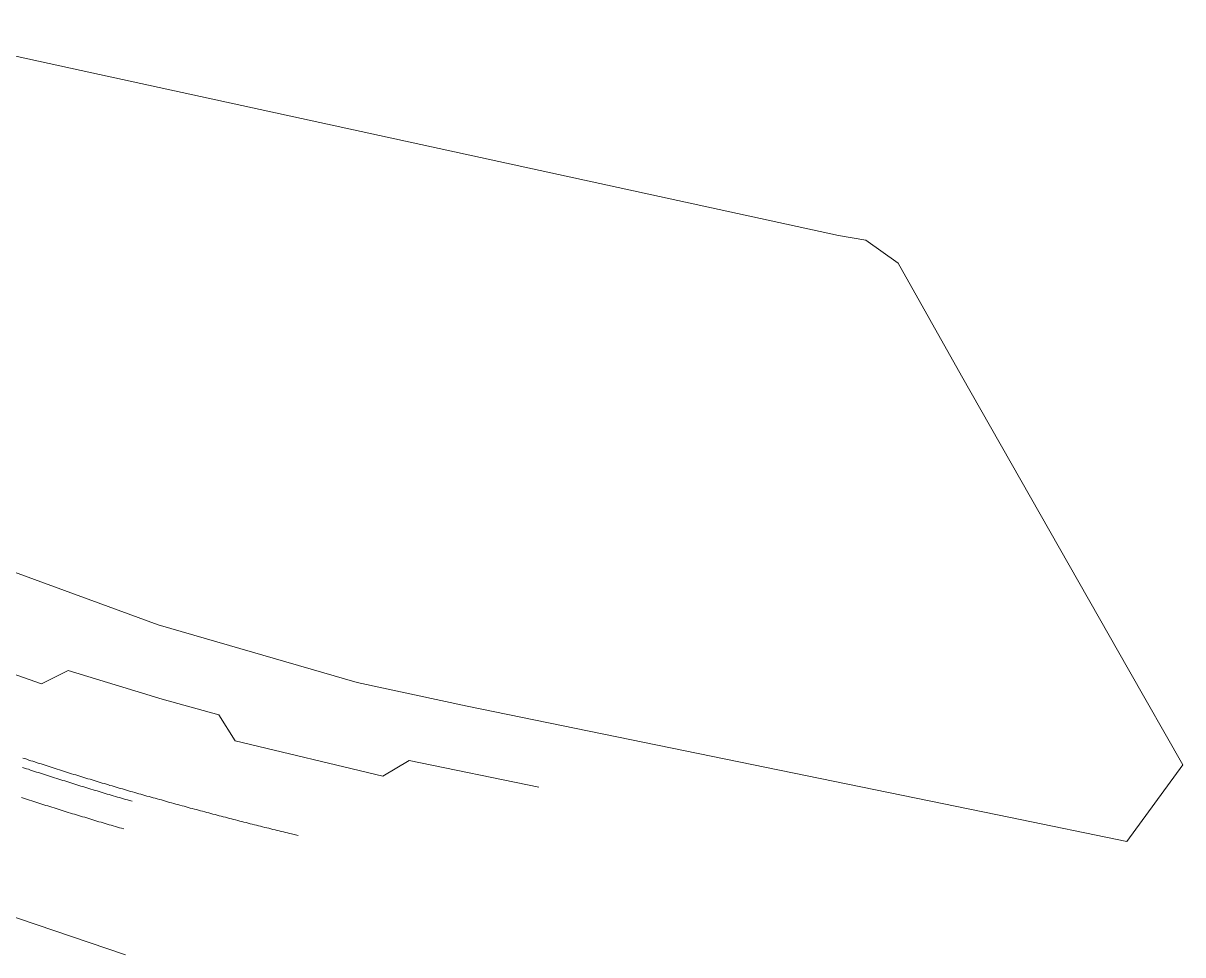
# Model space of a CAD drawing. Header units: millimetres. Extents: x 949 to 2135, y 1001 to 2286.
# Drawn here: x 2026.8 to 2135.3, y 1520 to 1607.2 of the extents above; entities that cross this region are included whole.
import ezdxf

# ---------------------------------------------------------------- set-up
doc = ezdxf.new("R2010")
doc.units = ezdxf.units.MM
for name, color, linetype, lineweight in [('Nivel 11', 7, 'Continuous', 0), ('Nivel 15', 7, 'Continuous', 0), ('Nivel 17', 7, 'Continuous', 0), ('Nivel 24', 7, 'Continuous', 0)]:
    doc.layers.add(name, color=color, linetype=linetype, lineweight=lineweight)

msp = doc.modelspace()

# ---------------------------------------------------------------- linework, layer by layer
at = {"layer": 'Nivel 11', "color": 1, "linetype": 'Continuous', "lineweight": 0, "flags": 128}
msp.add_lwpolyline([(2011.91, 1607.21), (2032.18, 1602.79), (2103.06, 1587.33), (2105.62, 1586.92), (2105.62, 1586.92), (2108.65, 1584.74), (2114.58, 1574.2), (2130.2, 1546.73), (2135.28, 1537.79), (2130.03, 1530.63), (2119.16, 1532.86), (2068.31, 1543.29), (2058.02, 1545.52), (2039.4, 1550.91), (2003.7, 1563.99)], dxfattribs=at)
at = {"layer": 'Nivel 15', "color": 7, "linetype": 'Continuous', "lineweight": 0, "flags": 128}
for points in [[(2014.6, 1550.25), (2028.48, 1545.39), (2030.97, 1546.63), (2039.76, 1543.95), (2045.07, 1542.47), (2046.6, 1540.05), (2060.42, 1536.74), (2062.88, 1538.21), (2075.02, 1535.72)], [(2026.72, 1538.44), (2026.91, 1538.38), (2027.1, 1538.32), (2027.29, 1538.25), (2027.48, 1538.19), (2027.67, 1538.13), (2027.86, 1538.07), (2028.05, 1538), (2028.24, 1537.94), (2028.43, 1537.88), (2028.62, 1537.82), (2028.81, 1537.76), (2029, 1537.7), (2029.19, 1537.64), (2029.38, 1537.57), (2029.57, 1537.51), (2029.76, 1537.45), (2029.95, 1537.39), (2030.14, 1537.33), (2030.33, 1537.27), (2030.52, 1537.21), (2030.71, 1537.15), (2030.9, 1537.09), (2031.1, 1537.03), (2031.29, 1536.97), (2031.48, 1536.91), (2031.67, 1536.86), (2031.86, 1536.8), (2032.05, 1536.74), (2032.24, 1536.68), (2032.43, 1536.62), (2032.62, 1536.56), (2032.82, 1536.5), (2033.01, 1536.45), (2033.2, 1536.39), (2033.39, 1536.33), (2033.58, 1536.27), (2033.77, 1536.21), (2033.96, 1536.16), (2034.16, 1536.1), (2034.35, 1536.04), (2034.54, 1535.99), (2034.73, 1535.93), (2034.88, 1535.88), (2035.08, 1535.83), (2035.27, 1535.77), (2035.46, 1535.72), (2035.65, 1535.66), (2035.84, 1535.6), (2036.04, 1535.55), (2036.23, 1535.49), (2036.42, 1535.44), (2036.61, 1535.38), (2036.8, 1535.32), (2037, 1535.27), (2037.19, 1535.21), (2037.38, 1535.16), (2037.57, 1535.1), (2037.76, 1535.05), (2037.96, 1534.99), (2038.15, 1534.94), (2038.34, 1534.88), (2038.53, 1534.83), (2038.73, 1534.78), (2038.92, 1534.72), (2039.11, 1534.67), (2039.3, 1534.61), (2039.5, 1534.56), (2039.69, 1534.51), (2039.88, 1534.45), (2040.07, 1534.4), (2040.27, 1534.34), (2040.46, 1534.29), (2040.65, 1534.24), (2040.85, 1534.18), (2041.04, 1534.13), (2041.23, 1534.08), (2041.42, 1534.03), (2041.62, 1533.97), (2041.81, 1533.92), (2042, 1533.87), (2042.2, 1533.81), (2042.39, 1533.76), (2042.58, 1533.71), (2042.78, 1533.66), (2042.97, 1533.61), (2043.16, 1533.55), (2043.35, 1533.5), (2043.55, 1533.45), (2043.74, 1533.4), (2043.93, 1533.35), (2044.13, 1533.3), (2044.32, 1533.25), (2044.51, 1533.19), (2044.71, 1533.14), (2044.9, 1533.09), (2045.09, 1533.04), (2045.29, 1532.99), (2045.48, 1532.94), (2045.68, 1532.89), (2045.87, 1532.84), (2046.06, 1532.79), (2046.26, 1532.74), (2046.45, 1532.69), (2046.64, 1532.64), (2046.84, 1532.59), (2047.03, 1532.54), (2047.22, 1532.49), (2047.42, 1532.44), (2047.61, 1532.39), (2047.81, 1532.34), (2048, 1532.29), (2048.19, 1532.24), (2048.39, 1532.2), (2048.58, 1532.15), (2048.78, 1532.1), (2048.97, 1532.05), (2049.16, 1532), (2049.36, 1531.95), (2049.55, 1531.9), (2049.75, 1531.86), (2049.94, 1531.81), (2050.13, 1531.76), (2050.33, 1531.71), (2050.52, 1531.67), (2050.72, 1531.62), (2050.91, 1531.57), (2051.11, 1531.52), (2051.3, 1531.48), (2051.49, 1531.43), (2051.69, 1531.38), (2051.88, 1531.33), (2052.49, 1531.18)]]:
    msp.add_lwpolyline(points, dxfattribs=at)
at = {"layer": 'Nivel 17', "color": 30, "linetype": 'Continuous', "lineweight": 0, "flags": 128}
for points in [[(2036.94, 1534.4), (2036.71, 1534.46), (2036.52, 1534.52), (2036.33, 1534.57), (2036.14, 1534.63), (2035.95, 1534.68), (2035.76, 1534.74), (2035.57, 1534.79), (2035.38, 1534.85), (2035.19, 1534.9), (2035, 1534.96), (2034.81, 1535.02), (2034.62, 1535.07), (2034.43, 1535.13), (2034.24, 1535.19), (2034.05, 1535.24), (2033.86, 1535.3), (2033.67, 1535.36), (2033.48, 1535.41), (2033.29, 1535.47), (2033.1, 1535.53), (2032.91, 1535.58), (2032.72, 1535.64), (2032.54, 1535.7), (2032.35, 1535.76), (2032.16, 1535.82), (2031.97, 1535.87), (2031.78, 1535.93), (2031.59, 1535.99), (2031.4, 1536.05), (2031.21, 1536.11), (2031.02, 1536.17), (2030.83, 1536.23), (2030.64, 1536.29), (2030.46, 1536.34), (2030.27, 1536.4), (2030.08, 1536.46), (2029.89, 1536.52), (2029.7, 1536.58), (2029.51, 1536.64), (2029.32, 1536.7), (2029.13, 1536.76), (2028.95, 1536.82), (2028.76, 1536.89), (2028.57, 1536.95), (2028.38, 1537.01), (2028.19, 1537.07), (2028, 1537.13), (2027.82, 1537.19), (2027.63, 1537.25), (2027.44, 1537.31), (2027.25, 1537.38), (2027.06, 1537.44), (2026.88, 1537.5), (2026.69, 1537.56)], [(2036.16, 1531.81), (2035.96, 1531.87), (2035.77, 1531.92), (2035.58, 1531.98), (2035.39, 1532.03), (2035.19, 1532.09), (2035, 1532.15), (2034.81, 1532.2), (2034.62, 1532.26), (2034.43, 1532.31), (2034.23, 1532.37), (2034.04, 1532.43), (2033.85, 1532.48), (2033.66, 1532.54), (2033.47, 1532.6), (2033.28, 1532.65), (2033.08, 1532.71), (2032.89, 1532.77), (2032.7, 1532.83), (2032.51, 1532.89), (2032.32, 1532.94), (2032.13, 1533), (2031.94, 1533.06), (2031.74, 1533.12), (2031.55, 1533.18), (2031.36, 1533.23), (2031.17, 1533.29), (2030.98, 1533.35), (2030.79, 1533.41), (2030.6, 1533.47), (2030.41, 1533.53), (2030.22, 1533.59), (2030.02, 1533.65), (2029.83, 1533.71), (2029.64, 1533.77), (2029.45, 1533.83), (2029.26, 1533.89), (2029.07, 1533.95), (2028.88, 1534.01), (2028.69, 1534.07), (2028.5, 1534.13), (2028.31, 1534.19), (2028.12, 1534.25), (2027.93, 1534.31), (2027.74, 1534.38), (2027.55, 1534.44), (2027.36, 1534.5), (2027.17, 1534.56), (2026.98, 1534.62), (2026.79, 1534.69), (2026.6, 1534.75)]]:
    msp.add_lwpolyline(points, dxfattribs=at)
at = {"layer": 'Nivel 24', "color": 3, "linetype": 'Continuous', "lineweight": 0, "flags": 128}
msp.add_lwpolyline([(2036.34, 1520.02), (2006.44, 1530.17)], dxfattribs=at)

doc.saveas('drawing.dxf')
